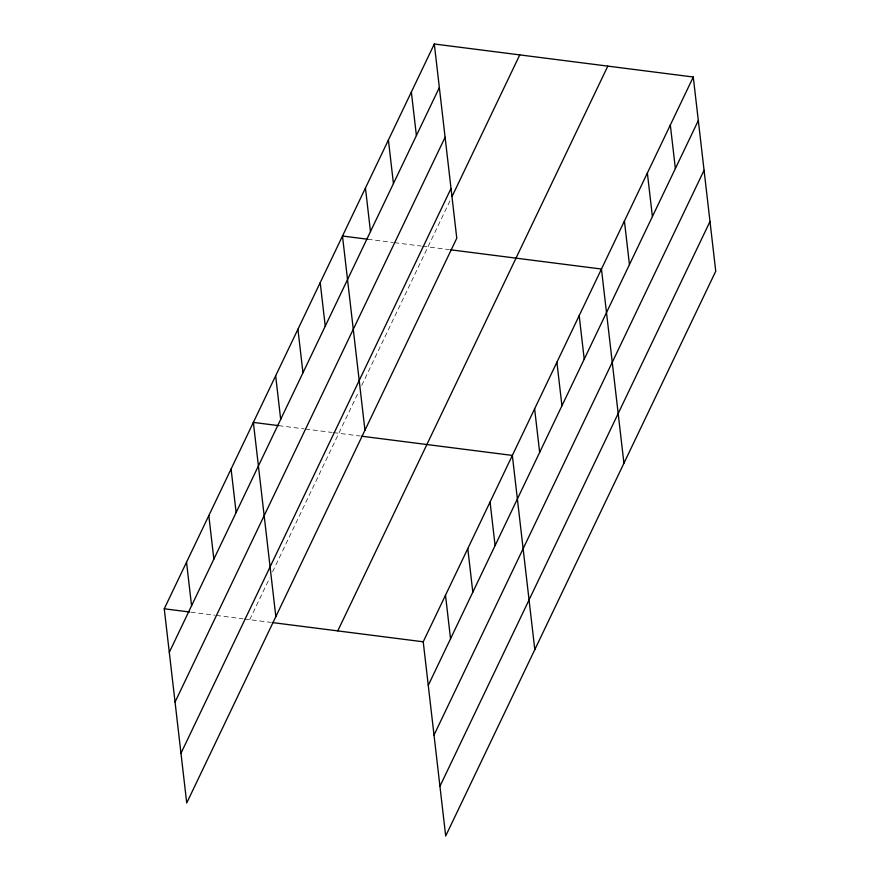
<?xml version="1.0" encoding="UTF-8"?>
<svg xmlns="http://www.w3.org/2000/svg" width="880" height="880" viewBox="0 0 880 880"><rect width="100%" height="100%" fill="white"/><g stroke="black" fill="none" stroke-linecap="round" stroke-linejoin="round"><path stroke-width="0.66" stroke-dasharray="4.4 3.3" d="M249.711 619.685L269.643 577.995M272.58 571.857L358.765 391.611M361.691 385.484L450.901 198.913M367.862 239.261L393.228 242.495M394.57 242.671L421.267 246.07M422.609 246.246L449.295 249.645M278.74 425.645L304.117 428.879M305.448 429.044L332.156 432.454M333.487 432.619L360.173 436.018M190.96 612.194L214.995 615.252M216.326 615.428L243.034 618.827M244.365 619.003L271.062 622.402"/><path stroke-width="1.32" d="M434.313 44L456.775 238.205L186.725 802.989L164.252 608.784L434.313 44L693.275 77.011L715.748 271.216L445.687 836L423.225 641.795L693.275 77.011M169.29 652.333L439.351 87.549M175.043 702.042L445.104 137.258M180.972 753.269L451.022 188.485M452.078 196.449L519.772 54.89M337.766 630.905L607.816 66.121M428.263 685.344L698.313 120.56M434.016 735.064L704.066 170.28M439.945 786.28L709.995 221.496M367.862 239.261L342.485 236.027L364.958 430.232M450.626 249.81L601.458 269.038L623.931 463.243M278.74 425.645L253.374 422.411L275.836 616.605M361.515 436.194L512.336 455.422L534.809 649.616M164.252 608.784L189.618 612.018M272.393 622.567L423.225 641.795M670.329 125.026L675.367 168.564M647.372 173.03L652.41 216.568M624.415 221.034L629.453 264.583M579.183 315.634L584.221 359.183M556.897 362.23L561.935 405.779M534.622 408.826L539.66 452.375M490.061 502.018L495.099 545.556M467.786 548.614L472.824 592.152M411.356 92.004L416.394 135.553M445.5 595.21L450.538 638.748M388.399 140.008L393.437 183.557M365.442 188.023L370.48 231.561M320.21 282.623L325.248 326.172M297.924 329.219L302.962 372.757M275.649 375.815L280.687 419.353M231.088 468.996L236.126 512.545M208.813 515.592L213.851 559.141M186.527 562.188L191.565 605.737"/></g></svg>
